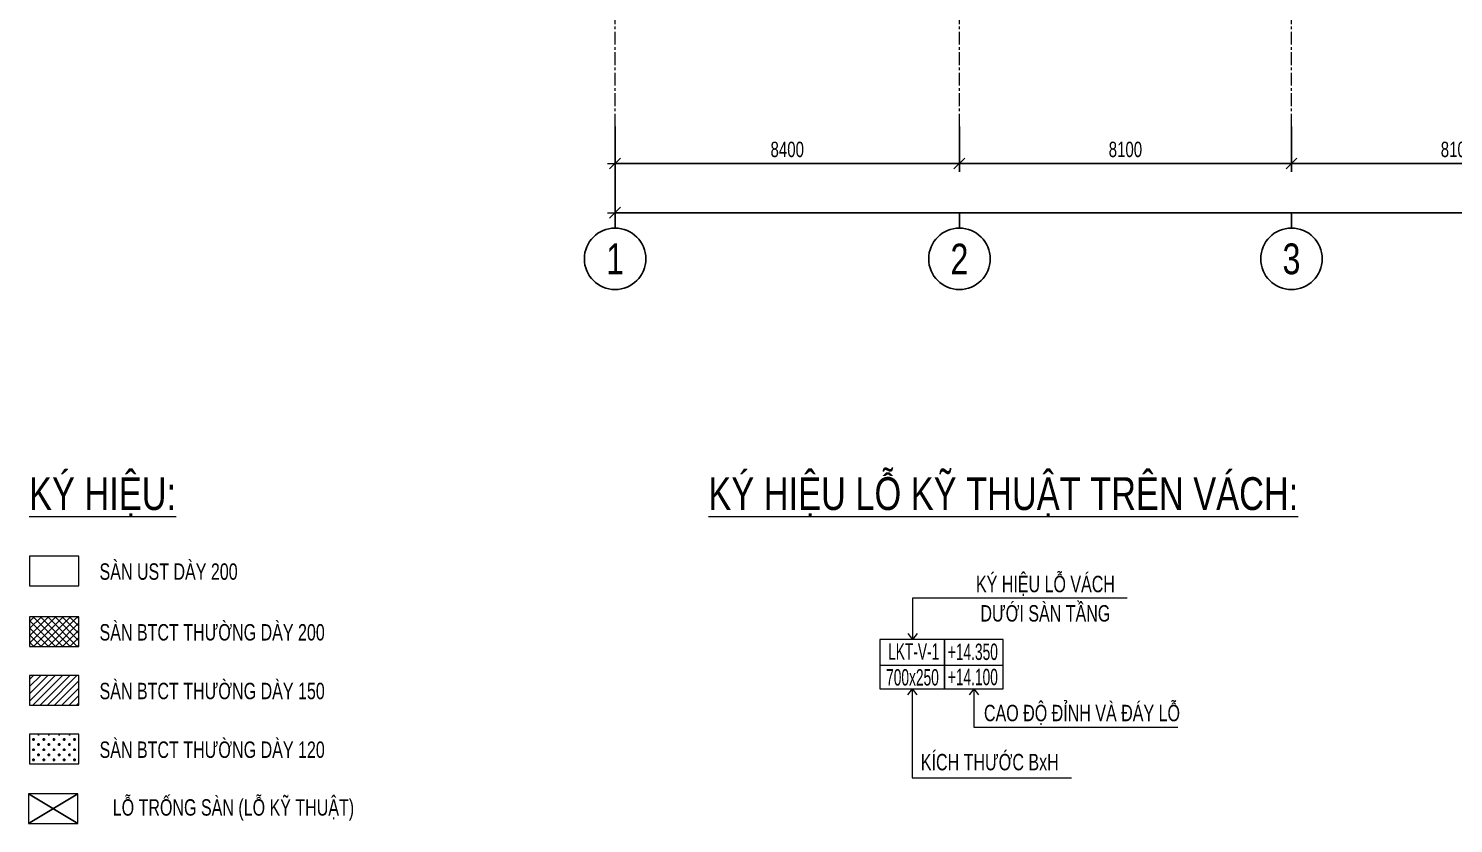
# Model space of a CAD drawing. Header units: millimetres. Extents: x 217991 to 313900, y 2625501 to 2818210.
# Drawn here: x 217991 to 252753, y 2625501 to 2644891 of the extents above; entities that cross this region are included whole.
import ezdxf
from ezdxf.enums import TextEntityAlignment as Align

# ---------------------------------------------------------------- set-up
doc = ezdxf.new("R2010")
doc.units = ezdxf.units.MM
doc.header["$LTSCALE"] = 50
doc.header["$MEASUREMENT"] = 0
doc.linetypes.add('CENTER', pattern=[2, 1.25, -0.25, 0.25, -0.25])
doc.layers.get('Defpoints').update_dxf_attribs({"lineweight": 9})
for name, color, linetype, lineweight in [('02.CDC.DIM', 1, 'Continuous', 20), ('CDC - DAI COC', 3, 'Continuous', 0), ('CDC- TRUC', 5, 'CENTER', 15), ('Dim', 8, 'Continuous', 15), ('LKT-M&E', 6, 'Continuous', 18), ('Text', 7, 'Continuous', 15)]:
    doc.layers.add(name, color=color, linetype=linetype, lineweight=lineweight)
for name, color, linetype in [('CDC--TEXT', 6, 'Continuous'), ('CDC-SAN', 3, 'Continuous'), ('CDC.02.DIM', 1, 'Continuous'), ('HACH', 251, 'Continuous'), ('HACH-OFF', 251, 'Continuous'), ('KCS_TEXT', 2, 'Continuous')]:
    doc.layers.add(name, color=color, linetype=linetype)
doc.styles.add('BIGTEXT', font='VHARIAL.TTF', dxfattribs={"width": 0.8, "height": 1000})
doc.styles.add('KCS_SMTEXT', font='arial_1.ttf', dxfattribs={"width": 0.7})
doc.styles.add('VN simplex', font='arial_1.ttf', dxfattribs={"width": 0.7})
doc.styles.add('VNARIALH', font='VHARIAL.TTF', dxfattribs={"width": 0.7})
doc.dimstyles.new('DIM A1 1-150 (Time City)', dxfattribs={"dimtxt": 375, "dimasz": 1.25, "dimexe": 200, "dimexo": 0, "dimgap": 150, "dimtad": 1, "dimdec": 1, "dimzin": 13, "dimdsep": 46, "dimtxsty": 'VN simplex', "dimblk1": 'D', "dimblk2": 'D', "dimsah": 1, "dimcen": 0, "dimdle": 50, "dimclrd": 1, "dimclre": 1, "dimclrt": 2, "dimadec": 0, "dimazin": 0, "dimtfac": 1, "dimtdec": 1, "dimtix": 1, "dimtmove": 2, "dimatfit": 3, "dimldrblk": 'D', "dimfxl": 1, "dimtolj": 1, "dimtzin": 13, "dimarcsym": 0})

# ---------------------------------------------------------------- blocks, each defined once
blk = doc.blocks.new('D')
at = {"layer": 'Dim'}
blk.add_line((150, 0), (-150, 0), dxfattribs=at)
at = {"layer": 'Dim', "color": 3}
blk.add_line((106, 106), (-106, -106), dxfattribs=at)
blk = doc.blocks.new('*D112')
at = {"layer": 'Defpoints', "color": 0, "ltscale": 0.5, "transparency": 16777216}
for p in [(232300, 2642498), (240700, 2642498), (240700, 2641598)]:
    blk.add_point(p, dxfattribs=at)
at = {"layer": 'Dim', "color": 1, "lineweight": -2, "ltscale": 0.5, "transparency": 16777216}
for p, q in [((232300, 2642498), (232300, 2641398)), ((240700, 2642498), (240700, 2641398)), ((232301, 2641598), (240698, 2641598))]:
    blk.add_line(p, q, dxfattribs=at)
at = {"layer": 'Dim', "color": 1, "lineweight": -2, "ltscale": 0.5, "transparency": 16777216, "xscale": 1.25, "yscale": 1.25, "zscale": 1.25, "rotation": 180}
blk.add_blockref('D', (232300, 2641598), dxfattribs=at)
at = {"layer": 'Dim', "color": 1, "lineweight": -2, "ltscale": 0.5, "transparency": 16777216, "xscale": 1.25, "yscale": 1.25, "zscale": 1.25}
blk.add_blockref('D', (240700, 2641598), dxfattribs=at)
at = {"layer": 'Dim', "color": 2, "ltscale": 0.5, "transparency": 16777216, "insert": (236500, 2641940), "char_height": 375, "attachment_point": 5, "style": 'VN simplex'}
blk.add_mtext('\\A1;8400', dxfattribs=at)
blk = doc.blocks.new('*D113')
at = {"layer": 'Defpoints', "color": 0, "ltscale": 0.5, "transparency": 16777216}
for p in [(240700, 2642498), (248800, 2642498), (248800, 2641598)]:
    blk.add_point(p, dxfattribs=at)
at = {"layer": 'Dim', "color": 1, "lineweight": -2, "ltscale": 0.5, "transparency": 16777216}
for p, q in [((240700, 2642498), (240700, 2641398)), ((248800, 2642498), (248800, 2641398)), ((240701, 2641598), (248798, 2641598))]:
    blk.add_line(p, q, dxfattribs=at)
at = {"layer": 'Dim', "color": 1, "lineweight": -2, "ltscale": 0.5, "transparency": 16777216, "xscale": 1.25, "yscale": 1.25, "zscale": 1.25, "rotation": 180}
blk.add_blockref('D', (240700, 2641598), dxfattribs=at)
at = {"layer": 'Dim', "color": 1, "lineweight": -2, "ltscale": 0.5, "transparency": 16777216, "xscale": 1.25, "yscale": 1.25, "zscale": 1.25}
blk.add_blockref('D', (248800, 2641598), dxfattribs=at)
at = {"layer": 'Dim', "color": 2, "ltscale": 0.5, "transparency": 16777216, "insert": (244750, 2641940), "char_height": 375, "attachment_point": 5, "style": 'VN simplex'}
blk.add_mtext('\\A1;8100', dxfattribs=at)
blk = doc.blocks.new('*D114')
at = {"layer": 'Defpoints', "color": 0, "ltscale": 0.5, "transparency": 16777216}
for p in [(248800, 2642498), (256900, 2642498), (256900, 2641598)]:
    blk.add_point(p, dxfattribs=at)
at = {"layer": 'Dim', "color": 1, "lineweight": -2, "ltscale": 0.5, "transparency": 16777216}
for p, q in [((248800, 2642498), (248800, 2641398)), ((256900, 2642498), (256900, 2641398)), ((248801, 2641598), (256898, 2641598))]:
    blk.add_line(p, q, dxfattribs=at)
at = {"layer": 'Dim', "color": 1, "lineweight": -2, "ltscale": 0.5, "transparency": 16777216, "xscale": 1.25, "yscale": 1.25, "zscale": 1.25, "rotation": 180}
blk.add_blockref('D', (248800, 2641598), dxfattribs=at)
at = {"layer": 'Dim', "color": 1, "lineweight": -2, "ltscale": 0.5, "transparency": 16777216, "xscale": 1.25, "yscale": 1.25, "zscale": 1.25}
blk.add_blockref('D', (256900, 2641598), dxfattribs=at)
at = {"layer": 'Dim', "color": 2, "ltscale": 0.5, "transparency": 16777216, "insert": (252850, 2641940), "char_height": 375, "attachment_point": 5, "style": 'VN simplex'}
blk.add_mtext('\\A1;8100', dxfattribs=at)
blk = doc.blocks.new('*D127')
at = {"layer": 'Defpoints', "color": 0, "ltscale": 0.5, "transparency": 16777216}
for p in [(232300, 2642498), (289600, 2642498), (289600, 2640398)]:
    blk.add_point(p, dxfattribs=at)
at = {"layer": 'Dim', "color": 1, "lineweight": -2, "ltscale": 0.5, "transparency": 16777216}
for p, q in [((232300, 2642498), (232300, 2640198)), ((289600, 2642498), (289600, 2640198)), ((232301, 2640398), (289598, 2640398))]:
    blk.add_line(p, q, dxfattribs=at)
at = {"layer": 'Dim', "color": 1, "lineweight": -2, "ltscale": 0.5, "transparency": 16777216, "xscale": 1.25, "yscale": 1.25, "zscale": 1.25, "rotation": 180}
blk.add_blockref('D', (232300, 2640398), dxfattribs=at)
at = {"layer": 'Dim', "color": 1, "lineweight": -2, "ltscale": 0.5, "transparency": 16777216, "xscale": 1.25, "yscale": 1.25, "zscale": 1.25}
blk.add_blockref('D', (289600, 2640398), dxfattribs=at)
at = {"layer": 'Dim', "color": 2, "ltscale": 0.5, "transparency": 16777216, "insert": (260950, 2640740), "char_height": 375, "attachment_point": 5, "style": 'VN simplex'}
blk.add_mtext('\\A1;57300', dxfattribs=at)
blk = doc.blocks.new('SDSDSDSD34343')
at = {"layer": 'HACH'}
h = blk.add_hatch(dxfattribs=at)
h.set_pattern_fill('CROSS', color=256, scale=500)
h.set_pattern_definition([(0, (-14668.43, -1482698.14), (125, 125), [62.5, -187.5]), (90, (-14637.18, -1482729.39), (-125, 125), [62.5, -187.5])])
h.paths.add_polyline_path([(1200, -712), (0, -712), (0, -1432), (1200, -1432)])
at = {"layer": 'CDC - DAI COC', "color": 3}
blk.add_lwpolyline([(1200, -1432), (1200, -712), (0, -712), (0, -1432)], close=True, dxfattribs=at)
at = {"layer": 'CDC--TEXT', "color": 2, "style": 'VN simplex', "width": 0.7}
blk.add_text('SÀN BTCT THƯỜNG DÀY 120', height=400, dxfattribs=at).set_placement((1705, -1287))
blk = doc.blocks.new('_Axis name')
at = {"layer": 'CDC.02.DIM'}
blk.add_line((0, 2.5), (0, 0), dxfattribs=at)
blk.add_circle((0, 7.5), 5, dxfattribs=at)
at = {"layer": 'CDC.02.DIM', "style": 'BIGTEXT', "width": 0.75}
blk.add_attdef('.', text='', height=5, dxfattribs=at).set_placement((0, 7.5), align=Align.MIDDLE)

msp = doc.modelspace()

# ---------------------------------------------------------------- hatches: boundary and pattern name
at = {"layer": 'HACH-OFF'}
h = msp.add_hatch(dxfattribs=at)
h.set_pattern_fill('ANSI37', color=256, scale=1000)
h.set_pattern_definition([(45, (33740.89, 3027746.92), (-88.388348, 88.388348), []), (135, (33740.89, 3027746.92), (-88.388348, -88.388348), [])])
h.paths.add_polyline_path([(219219.29, 2630539.91), (218019.29, 2630539.91), (218019.29, 2629819.91), (219219.29, 2629819.91)])
h = msp.add_hatch(dxfattribs=at)
h.set_pattern_fill('ANSI31', color=256, scale=1000)
h.set_pattern_definition([(45, (33740.89, 3027746.92), (-88.388348, 88.388348), [])])
h.paths.add_polyline_path([(219219.29, 2629108.41), (218019.29, 2629108.41), (218019.29, 2628388.41), (219219.29, 2628388.41)])

# ---------------------------------------------------------------- linework, layer by layer
at = {"layer": 'CDC - DAI COC', "color": 3, "elevation": 0}
for points in [[(219219.29, 2631301.39), (219219.29, 2632021.39), (218019.29, 2632021.39), (218019.29, 2631301.39)], [(219219.29, 2629819.91), (219219.29, 2630539.91), (218019.29, 2630539.91), (218019.29, 2629819.91)], [(219219.29, 2628388.41), (219219.29, 2629108.41), (218019.29, 2629108.41), (218019.29, 2628388.41)]]:
    msp.add_lwpolyline(points, close=True, dxfattribs=at)
at = {"layer": 'CDC - DAI COC', "color": 3}
msp.add_lwpolyline([(219191.22, 2625501.31), (219191.22, 2626221.31), (217991.22, 2626221.31), (217991.22, 2625501.31)], close=True, dxfattribs=at)
at = {"layer": 'CDC- TRUC', "ltscale": 5}
for p, q in [((232299.56, 2642498.47), (232299.56, 2698859.23)), ((240699.56, 2642498.47), (240699.56, 2698859.23)), ((248799.56, 2642498.47), (248799.56, 2698859.23))]:
    msp.add_line(p, q, dxfattribs=at)
at = {"layer": 'CDC-SAN', "color": 1, "ltscale": 0.5}
for p, q in [((217991.22, 2626221.31), (219191.22, 2625501.31)), ((219191.22, 2626221.31), (217991.22, 2625501.31))]:
    msp.add_line(p, q, dxfattribs=at)
at = {"layer": 'LKT-M&E', "color": 1}
for p, q in [((239561.18, 2629988.78), (239561.18, 2631007.27)), ((239561.18, 2631007.27), (244789.96, 2631007.27)), ((239561.18, 2629988.78), (239446.73, 2630136.76)), ((239561.18, 2629988.78), (239675.62, 2630136.76)), ((238758.92, 2629364.55), (241769.76, 2629364.55)), ((239548.26, 2628783.46), (239433.82, 2628635.48)), ((239548.26, 2628783.46), (239548.26, 2626618.27)), ((239548.26, 2628783.46), (239662.7, 2628635.48)), ((241053.68, 2628783.46), (240939.23, 2628635.48)), ((241053.68, 2628783.46), (241053.68, 2627847.77)), ((241053.68, 2628783.46), (241168.12, 2628635.48)), ((241053.68, 2627847.77), (246026.96, 2627847.77)), ((239548.26, 2626618.27), (243432.46, 2626618.27))]:
    msp.add_line(p, q, dxfattribs=at)
for points in [[(240337.6, 2629988.78), (238758.92, 2629988.78), (238758.92, 2628783.46), (240337.6, 2628783.46)], [(241769.76, 2629988.78), (240337.6, 2629988.78), (240337.6, 2628783.46), (241769.76, 2628783.46)]]:
    msp.add_lwpolyline(points, close=True, dxfattribs=at)

# ---------------------------------------------------------------- block references
at = {"layer": '02.CDC.DIM'}
ref = msp.add_blockref('_Axis name', (232300.81, 2640398.47), dxfattribs=dict(at, xscale=-150, yscale=150, zscale=150, rotation=180))
ref.add_attrib('.', '1', dxfattribs={"layer": 'CDC.02.DIM', "height": 750, "style": 'BIGTEXT', "width": 0.75}).set_placement((232300.81, 2639273.47), align=Align.MIDDLE)
ref = msp.add_blockref('_Axis name', (240700.81, 2640398.47), dxfattribs=dict(at, xscale=-150, yscale=150, zscale=150, rotation=180))
ref.add_attrib('.', '2', dxfattribs={"layer": 'CDC.02.DIM', "height": 750, "style": 'BIGTEXT', "width": 0.75}).set_placement((240700.81, 2639273.47), align=Align.MIDDLE)
ref = msp.add_blockref('_Axis name', (248800.81, 2640398.47), dxfattribs=dict(at, xscale=-150, yscale=150, zscale=150, rotation=180))
ref.add_attrib('.', '3', dxfattribs={"layer": 'CDC.02.DIM', "height": 750, "style": 'BIGTEXT', "width": 0.75}).set_placement((248800.81, 2639273.47), align=Align.MIDDLE)
at = {"layer": 'HACH-OFF', "color": 2}
msp.add_blockref('SDSDSDSD34343', (218019.29, 2628388.41, 0), dxfattribs=at)

# ---------------------------------------------------------------- texts
at = {"layer": 'KCS_TEXT', "color": 2, "style": 'VN simplex', "width": 0.7}
for s, p in [('SÀN UST DÀY 200', (219723.87, 2631445.76, 0)), ('KÝ HIỆU LỖ VÁCH ', (241103.46, 2631142.26, 0)), (' DƯỚI SÀN TẦNG ', (241103.46, 2630426.76, 0)), ('SÀN BTCT THƯỜNG DÀY 200', (219723.87, 2629964.29, 0)), ('SÀN BTCT THƯỜNG DÀY 150', (219723.87, 2628532.79, 0)), ('CAO ĐỘ ĐỈNH VÀ ĐÁY LỖ ', (241299.46, 2627995.76, 0)), ('KÍCH THƯỚC BxH ', (239759.46, 2626798.76, 0)), ('LỖ TRỐNG SÀN (LỖ KỸ THUẬT)', (220046.39, 2625692.92))]:
    msp.add_text(s, height=400, dxfattribs=at).set_placement(p)
at = {"layer": 'LKT-M&E', "color": 6, "style": 'KCS_SMTEXT', "width": 0.6}
for s, p in [('LKT-V-1', (238960.75, 2629497.19, 0)), ('+14.350', (240417.43, 2629489.19, 0)), ('700x250', (238911.87, 2628866.56, 0)), ('+14.100', (240417.43, 2628874.35, 0))]:
    msp.add_text(s, height=400, dxfattribs=at).set_placement(p)
at = {"layer": 'Text', "color": 4, "style": 'VNARIALH', "width": 0.75}
for s, p in [('%%Uký hiÖu:', (218005.27, 2633147.38, 0)), ('%%Uký hiÖu Lç Kü THUËT TR£N V¸CH:', (234576.96, 2633147.38, 0))]:
    msp.add_text(s, height=800, dxfattribs=at).set_placement(p)

# ---------------------------------------------------------------- dimensions: what is measured, and where the dimension line sits
at = {"layer": 'Dim', "color": 1, "ltscale": 0.5}
for base, p1, p2, picture, middle in [((240699.56, 2641598.47), (232299.56, 2642498.47), (240699.56, 2642498.47), '*D112', (236499.56, 2641939.94)), ((289599.56, 2640398.47), (232299.56, 2642498.47), (289599.56, 2642498.47), '*D127', (260949.56, 2640740.06)), ((248799.56, 2641598.47), (240699.56, 2642498.47), (248799.56, 2642498.47), '*D113', (244749.56, 2641939.94)), ((256899.56, 2641598.47), (248799.56, 2642498.47), (256899.56, 2642498.47), '*D114', (252849.56, 2641939.94))]:
    dim = msp.add_linear_dim(base=base, p1=p1, p2=p2, dimstyle='DIM A1 1-150 (Time City)', dxfattribs=at)
    dim.commit()
    dim.dimension.update_dxf_attribs({"geometry": picture, "text_midpoint": middle})

doc.saveas('drawing.dxf')
